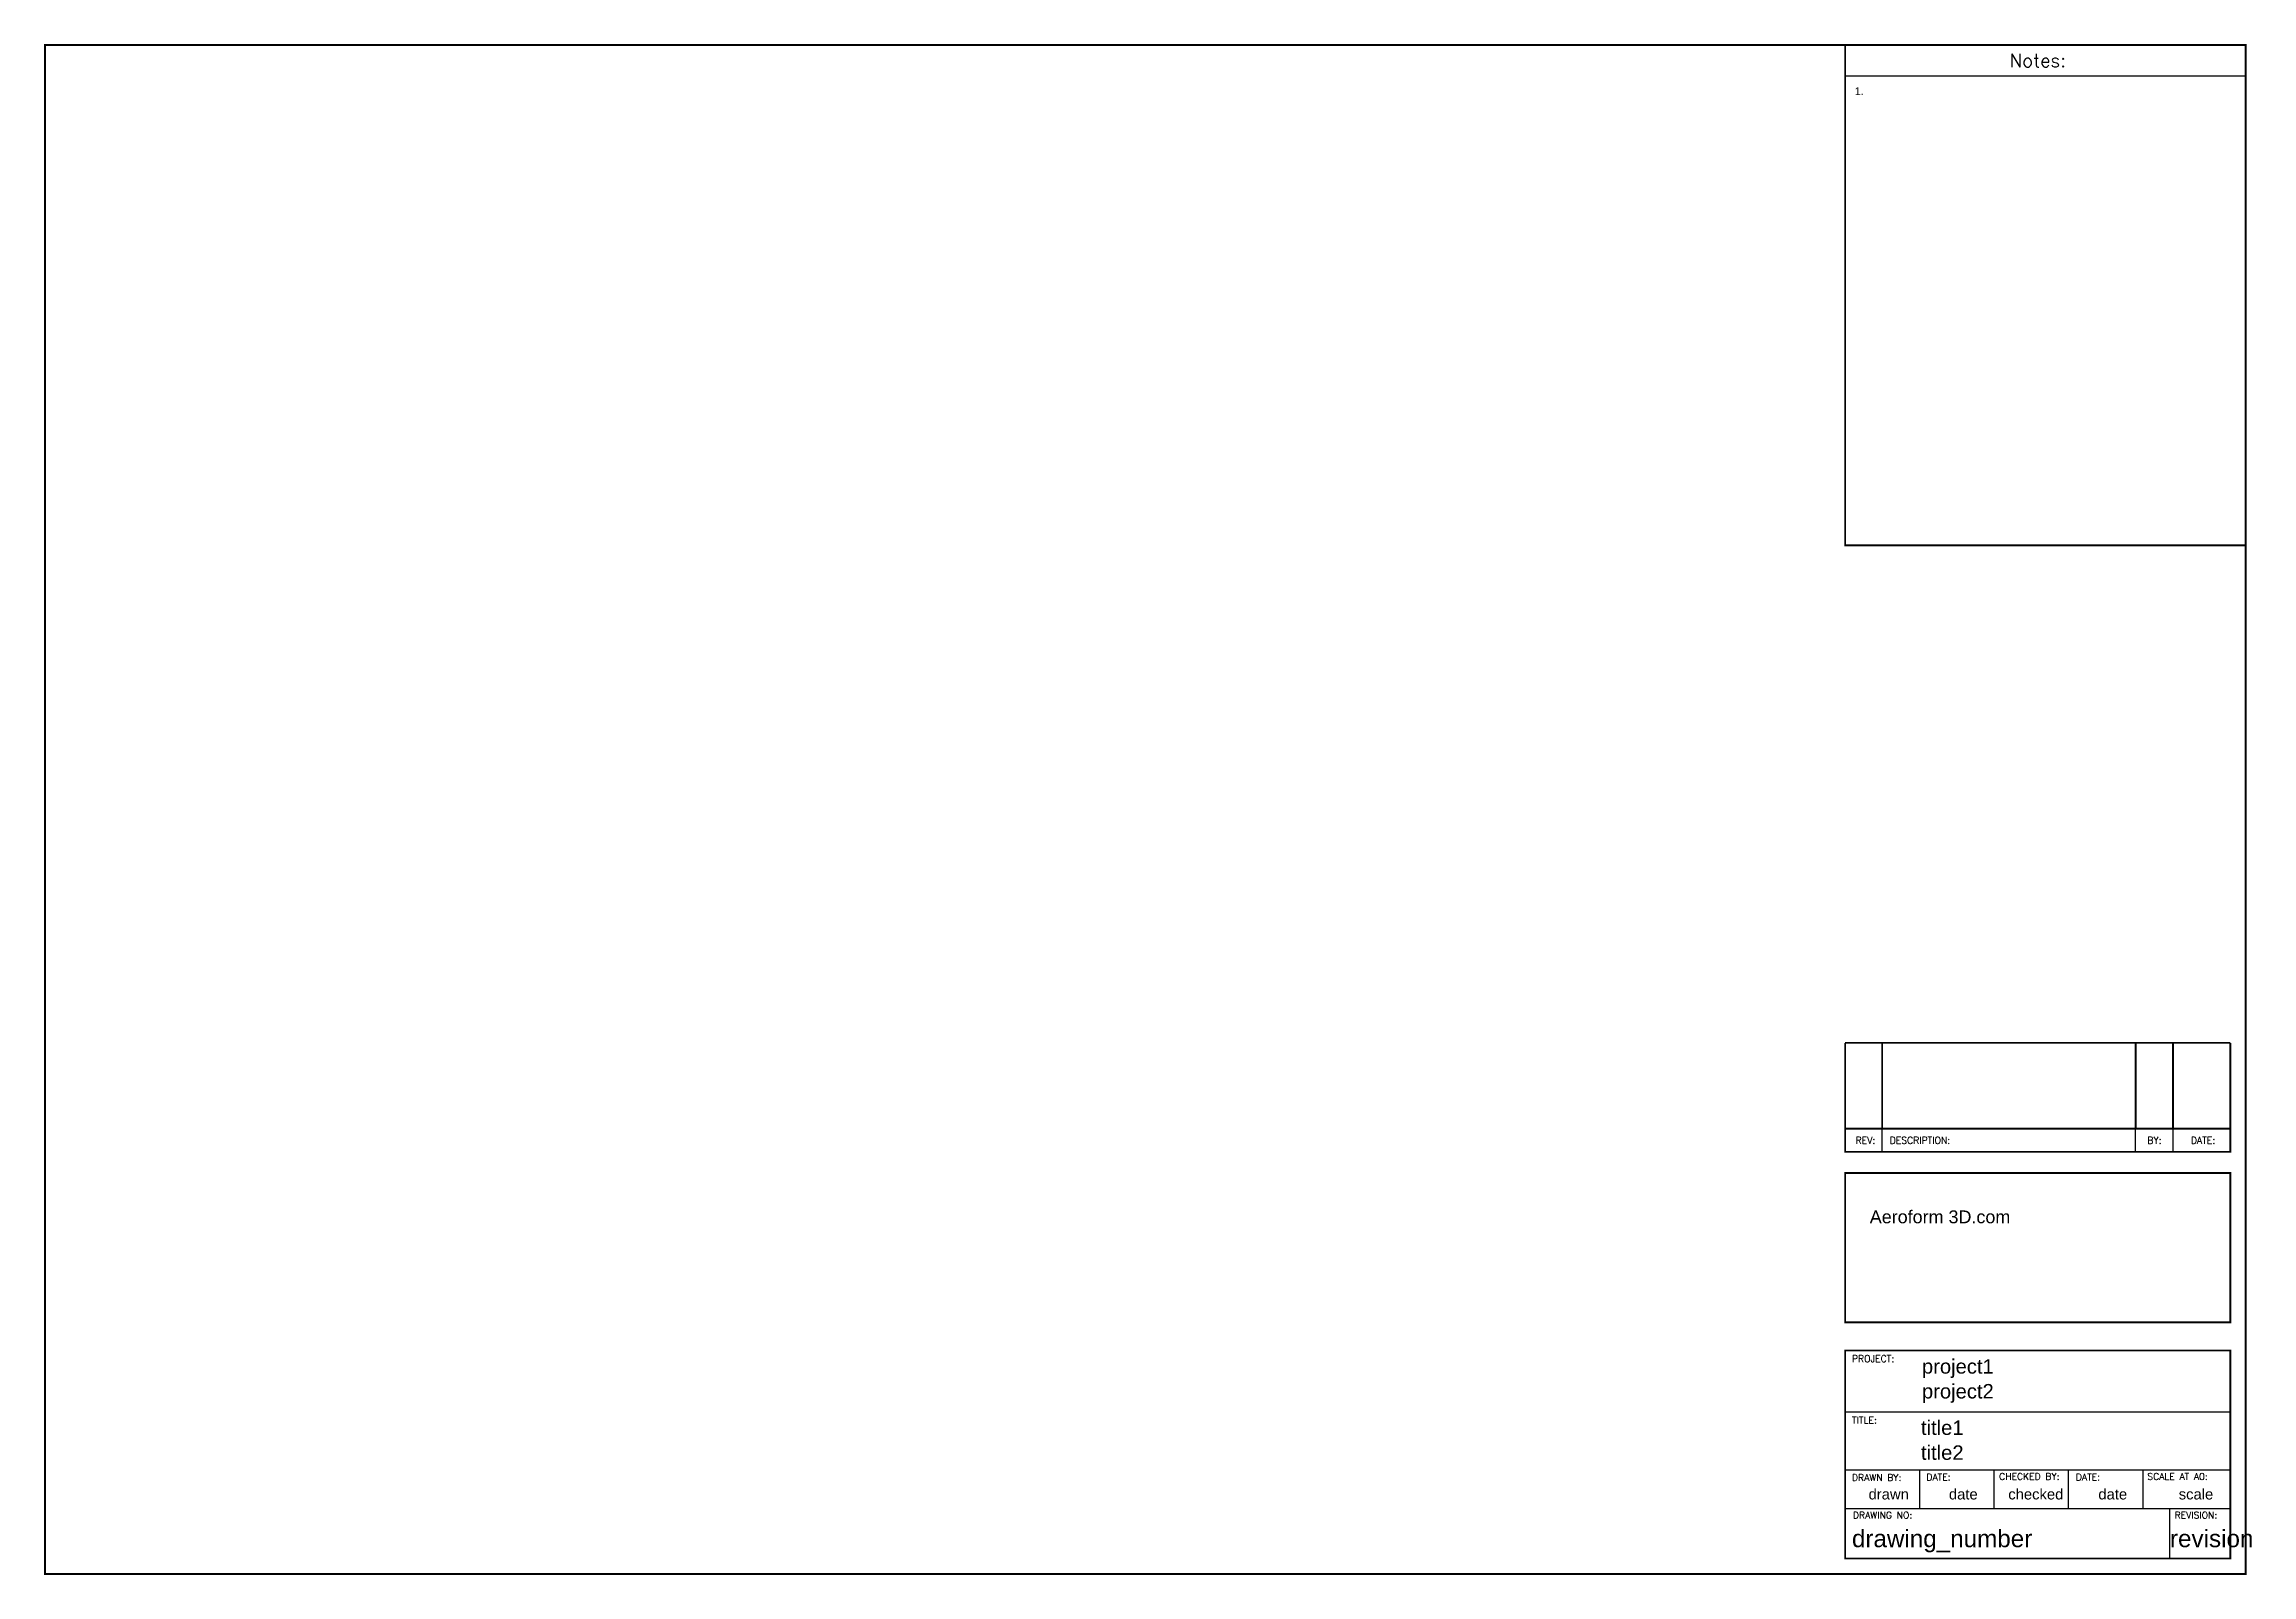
# Paper-space layout 'A2' of a CAD drawing. Header units: millimetres. Extents: x 126 to 699, y 92 to 490.
import ezdxf

# ---------------------------------------------------------------- set-up
doc = ezdxf.new("R2010")
doc.units = ezdxf.units.MM
for name, color, linetype in [('YS-TEXT-LARGE', 250, 'CONTINUOUS'), ('YS-TEXT-MEDIUM', 6, 'CONTINUOUS'), ('YS-TEXT-SMALL', 2, 'CONTINUOUS'), ('YS-TITLEBLOCK-BORDERS', 154, 'CONTINUOUS'), ('YS-TITLEBLOCK-TEXT-NONEDITABLE', 154, 'CONTINUOUS')]:
    doc.layers.add(name, color=color, linetype=linetype)
doc.styles.add('ROMANS', font='romans.shx')
doc.styles.add('YS TEXT', font='arial.ttf')

psp = doc.layouts.new('A2')

# ---------------------------------------------------------------- linework, layer by layer
at = {"layer": 'YS-TITLEBLOCK-BORDERS', "linetype": 'Continuous'}
for p, q in [((593.11, 489.45), (693.11, 489.45)), ((593.11, 119.48), (628.87, 119.48))]:
    psp.add_line(p, q, dxfattribs=at)
at = {"layer": 'YS-TITLEBLOCK-BORDERS', "color": 7, "linetype": 'Continuous'}
for p, q in [((593.11, 481.45), (697.11, 481.45)), ((602.71, 202.07), (602.71, 208.07)), ((668.52, 202.07), (668.52, 208.07)), ((678.24, 202.07), (678.24, 208.07)), ((593.11, 202.07), (693.11, 202.07)), ((693.11, 134.48), (593.11, 134.48)), ((593.11, 119.48), (693.11, 119.48)), ((612.42, 119.48), (612.42, 109.48)), ((631.73, 119.48), (631.73, 109.48)), ((651.04, 119.48), (651.04, 109.48)), ((670.35, 119.48), (670.35, 109.48)), ((593.11, 109.48), (693.11, 109.48)), ((677.29, 109.48), (677.29, 96.48))]:
    psp.add_line(p, q, dxfattribs=at)
at = {"layer": 'YS-TITLEBLOCK-BORDERS', "color": 7, "linetype": 'Continuous', "const_width": 0.5}
for points in [[(125.78, 489.45), (697.11, 489.45), (697.11, 92.48), (125.78, 92.48)], [(593.11, 489.45), (697.11, 489.45), (697.11, 359.55), (593.11, 359.55)], [(593.11, 196.56), (693.11, 196.56), (693.11, 157.8), (593.11, 157.8)]]:
    psp.add_lwpolyline(points, close=True, dxfattribs=at)
for points in [[(593.11, 208.07), (593.11, 230.37)], [(593.11, 230.37), (693.11, 230.37)], [(602.71, 208.07), (602.71, 230.37)], [(668.52, 208.07), (668.52, 230.37)], [(678.24, 208.07), (678.24, 230.37)], [(693.11, 208.07), (693.11, 230.37)], [(593.11, 208.07), (593.11, 202.07), (693.11, 202.07), (693.11, 208.07), (593.11, 208.07)], [(693.11, 96.48), (693.11, 150.48), (593.11, 150.48), (593.11, 96.48), (693.11, 96.48)]]:
    psp.add_lwpolyline(points, dxfattribs=at)

# ---------------------------------------------------------------- texts
at = {"layer": 'YS-TEXT-LARGE', "linetype": 'Continuous', "insert": (599.5, 186.86), "char_height": 7.5, "attachment_point": 1, "style": 'YS TEXT'}
psp.add_mtext('{\\H0.44444x;Aeroform 3D.com\\P\\P\\H0.68751x; }', dxfattribs=at)
at = {"layer": 'YS-TEXT-MEDIUM', "color": 5, "style": 'YS TEXT'}
for s, insert, char_height, width, attachment_point in [('project1', (613.05, 148.23), 3.75, 27.4995, 1), ('project2', (613.05, 141.78), 3.75, 27.4995, 1), ('title1', (612.79, 132.32), 3.75, 17.2627, 1), ('title2', (612.79, 125.85), 3.75, 17.2627, 1), ('drawn', (604.42, 114.56), 2.75, 10.5158, 2), ('date', (623.78, 114.56), 2.75, 7.5145, 2), ('checked', (642.61, 114.56), 2.75, 14.3805, 2), ('date', (662.58, 114.56), 2.75, 7.5145, 2), ('scale', (684.19, 114.56), 2.75, 12.6612, 2), ('drawing_number', (618.28, 103.92), 4.5, 47.1469, 2), ('revision', (688.27, 103.92), 4.5, 21.7703, 2)]:
    psp.add_mtext(s, dxfattribs=dict(at, insert=insert, char_height=char_height, width=width, attachment_point=attachment_point))
at = {"layer": 'YS-TEXT-SMALL', "color": 5, "insert": (595.6, 478.49), "char_height": 2, "width": 9.673, "attachment_point": 1, "style": 'YS TEXT'}
psp.add_mtext('\\pi-6,l6,t6;1.^I', dxfattribs=at)
at = {"layer": 'YS-TITLEBLOCK-TEXT-NONEDITABLE', "color": 7, "linetype": 'Continuous', "insert": (643.11, 485.45), "char_height": 3.5, "width": 68.47, "attachment_point": 5, "style": 'ROMANS'}
psp.add_mtext('Notes:', dxfattribs=at)
at = {"layer": 'YS-TITLEBLOCK-TEXT-NONEDITABLE', "linetype": 'Continuous', "char_height": 1.75, "style": 'ROMANS'}
for s, insert, width, attachment_point in [('REV:', (598.36, 205.07), 42.25, 5), ('DESCRIPTION:', (604.69, 205.07), 42.25, 4), ('BY:', (673.4, 205.07), 42.25, 5), ('DATE:', (686.02, 205.07), 42.25, 5), ('PROJECT:', (594.89, 149.25), 37.6786, 1), ('TITLE:', (594.89, 133.25), 37.6786, 1), ('DRAWN BY:', (594.89, 118.37), 37.6786, 1), ('DATE:', (614.2, 118.5), 37.4556, 1), ('CHECKED BY:', (633.08, 118.65), 37.6786, 1), ('DATE:', (653, 118.5), 37.4556, 1), ('SCALE AT A0:', (671.57, 118.64), 37.6786, 1), ('DRAWING NO:', (595.13, 108.61), 37.6786, 1), ('REVISION:', (678.62, 108.61), 37.6786, 1)]:
    psp.add_mtext(s, dxfattribs=dict(at, insert=insert, width=width, attachment_point=attachment_point))

doc.saveas('drawing.dxf')
